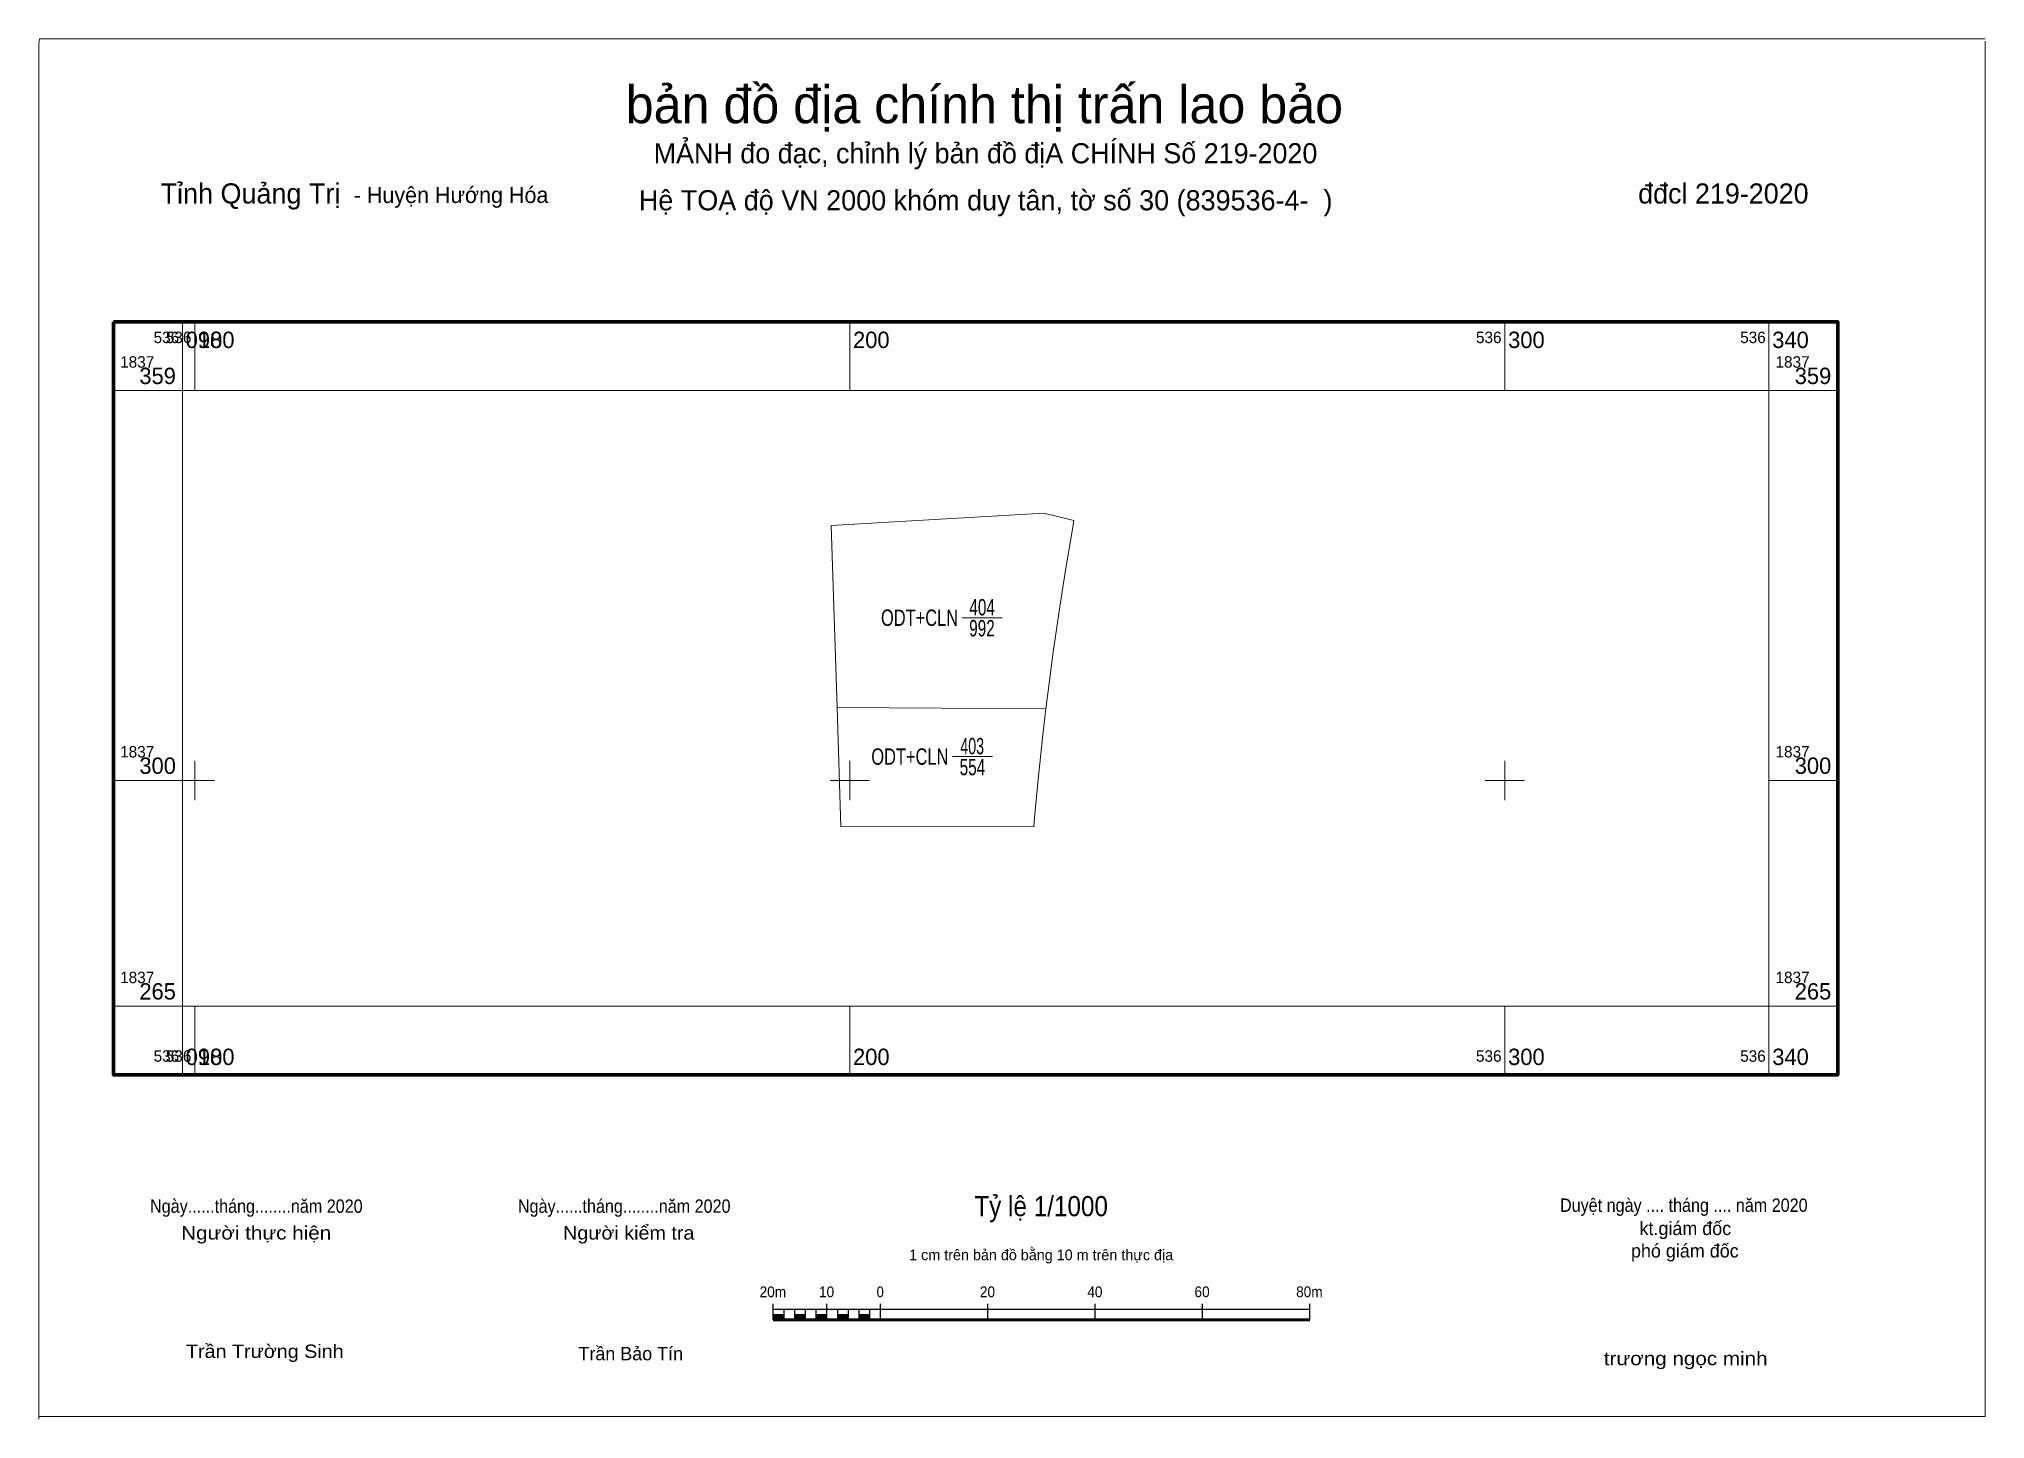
# Model space of a CAD drawing. Header units: metres. Extents: x 536076 to 536373, y 1837202 to 1837413.
import ezdxf
from ezdxf.enums import TextEntityAlignment as Align

# ---------------------------------------------------------------- set-up
doc = ezdxf.new("R2010")
doc.units = ezdxf.units.M
doc.header["$LTSCALE"] = 0.82
for name, color, linetype, lineweight in [('10', 7, 'Continuous', 13), ('13', 7, 'Continuous', 13), ('29', 7, 'Continuous', 25), ('63', 7, 'Continuous', 13)]:
    doc.layers.add(name, color=color, linetype=linetype, lineweight=lineweight)
doc.layers.add('2', color=7, linetype='Continuous')
doc.layers.add('4', color=7, linetype='Continuous')

msp = doc.modelspace()

# ---------------------------------------------------------------- hatches: boundary and pattern name
at = {"layer": '29'}
for points in [[(536188.33, 1837217.64), (536189.97, 1837217.64), (536189.97, 1837218.46), (536188.33, 1837218.46)], [(536191.61, 1837217.64), (536193.25, 1837217.64), (536193.25, 1837218.46), (536191.61, 1837218.46)], [(536194.89, 1837217.64), (536196.52, 1837217.64), (536196.52, 1837218.46), (536194.89, 1837218.46)], [(536198.16, 1837217.64), (536199.8, 1837217.64), (536199.8, 1837218.46), (536198.16, 1837218.46)], [(536201.44, 1837217.64), (536203.08, 1837217.64), (536203.08, 1837218.46), (536201.44, 1837218.46)]]:
    msp.add_hatch(color=256, dxfattribs=at).paths.add_polyline_path(points)

# ---------------------------------------------------------------- linework, layer by layer
at = {"layer": '10'}
msp.add_line((536198.07, 1837311.15), (536229.94, 1837310.94), dxfattribs=at)
msp.add_lwpolyline([(536234.22, 1837339.69), (536229.61, 1837340.78), (536197.17, 1837338.94), (536198.07, 1837311.15), (536198.66, 1837292.9), (536228.1, 1837292.97), (536228.22, 1837294.35), (536228.8, 1837300.67), (536229.47, 1837306.98), (536229.94, 1837310.94), (536230.21, 1837313.28), (536231.04, 1837319.57), (536231.94, 1837325.85), (536232.92, 1837332.11), (536233.99, 1837338.37)], close=True, dxfattribs=at)
at = {"layer": '13'}
for p, q in [((536217.17, 1837324.84), (536223.27, 1837324.84)), ((536215.69, 1837303.64), (536221.79, 1837303.64))]:
    msp.add_line(p, q, dxfattribs=at)
at = {"layer": '29', "lineweight": 13}
msp.add_line((536076.31, 1837413.2), (536373.31, 1837413.2), dxfattribs=at)
at = {"layer": '29'}
for p, q in [((536188.33, 1837217.64), (536188.33, 1837220.1)), ((536196.52, 1837217.64), (536196.52, 1837220.1)), ((536204.71, 1837217.64), (536204.71, 1837220.1)), ((536221.09, 1837217.64), (536221.09, 1837220.1)), ((536237.47, 1837217.64), (536237.47, 1837220.1)), ((536253.85, 1837217.64), (536253.85, 1837220.1)), ((536270.23, 1837217.64), (536270.23, 1837220.1)), ((536188.33, 1837219.28), (536270.23, 1837219.28)), ((536189.97, 1837217.64), (536189.97, 1837219.28)), ((536191.61, 1837217.64), (536191.61, 1837219.28)), ((536193.25, 1837217.64), (536193.25, 1837219.28)), ((536194.89, 1837217.64), (536194.89, 1837219.28)), ((536198.16, 1837217.64), (536198.16, 1837219.28)), ((536199.8, 1837217.64), (536199.8, 1837219.28)), ((536201.44, 1837217.64), (536201.44, 1837219.28)), ((536203.08, 1837217.64), (536203.08, 1837219.28))]:
    msp.add_line(p, q, dxfattribs=at)
at = {"layer": '29', "lineweight": 53}
msp.add_line((536188.33, 1837217.64), (536270.23, 1837217.64), dxfattribs=at)
at = {"layer": '29', "lineweight": 13}
for points in [[(536076.22, 1837202.5), (536076.22, 1837412.5), (536076.31, 1837413.2)], [(536373.31, 1837412.88), (536373.31, 1837202.88), (536076.31, 1837202.88)]]:
    msp.add_lwpolyline(points, dxfattribs=at)
for points in [[(536188.33, 1837217.64), (536189.97, 1837217.64), (536189.97, 1837218.46), (536188.33, 1837218.46)], [(536191.61, 1837217.64), (536193.25, 1837217.64), (536193.25, 1837218.46), (536191.61, 1837218.46)], [(536194.89, 1837217.64), (536196.52, 1837217.64), (536196.52, 1837218.46), (536194.89, 1837218.46)], [(536198.16, 1837217.64), (536199.8, 1837217.64), (536199.8, 1837218.46), (536198.16, 1837218.46)], [(536201.44, 1837217.64), (536203.08, 1837217.64), (536203.08, 1837218.46), (536201.44, 1837218.46)]]:
    msp.add_lwpolyline(points, close=True, dxfattribs=at)
at = {"layer": '63'}
for p, q in [((536098.12, 1837359.51), (536098.12, 1837370.01)), ((536100, 1837359.51), (536100, 1837370.01)), ((536200, 1837359.51), (536200, 1837370.01)), ((536300, 1837359.51), (536300, 1837370.01)), ((536340.32, 1837359.51), (536340.32, 1837370.01)), ((536098.12, 1837359.51), (536087.62, 1837359.51)), ((536340.32, 1837359.51), (536350.82, 1837359.51)), ((536100, 1837297), (536100, 1837303)), ((536200, 1837297), (536200, 1837303)), ((536300, 1837297), (536300, 1837303)), ((536098.12, 1837300), (536087.62, 1837300)), ((536097, 1837300), (536103, 1837300)), ((536197, 1837300), (536203, 1837300)), ((536297, 1837300), (536303, 1837300)), ((536340.32, 1837300), (536350.82, 1837300)), ((536098.12, 1837265.55), (536087.62, 1837265.55)), ((536098.12, 1837265.55), (536098.12, 1837255.05)), ((536100, 1837265.55), (536100, 1837255.05)), ((536200, 1837265.55), (536200, 1837255.05)), ((536300, 1837265.55), (536300, 1837255.05)), ((536340.32, 1837265.55), (536340.32, 1837255.05)), ((536340.32, 1837265.55), (536350.82, 1837265.55))]:
    msp.add_line(p, q, dxfattribs=at)
at = {"layer": '63', "lineweight": 70}
msp.add_lwpolyline([(536087.62, 1837370.01), (536350.82, 1837370.01), (536350.82, 1837255.05), (536087.62, 1837255.05)], close=True, dxfattribs=at)
at = {"layer": '63'}
msp.add_lwpolyline([(536098.12, 1837359.51), (536340.32, 1837359.51), (536340.32, 1837265.55), (536098.12, 1837265.55)], close=True, dxfattribs=at)

# ---------------------------------------------------------------- texts
at = {"layer": '13'}
for s, width, p in [('404', 0.7, (536220.205, 1837325.19)), ('403', 0.65, (536218.69, 1837303.99))]:
    msp.add_text(s, height=2.5, dxfattribs=dict(at, width=width)).set_placement(p, align=Align.CENTER)
at = {"layer": '2', "width": 0.75}
for p in [(536216.54, 1837323.59), (536215.06, 1837302.39)]:
    msp.add_text('ODT+CLN', height=2.5, dxfattribs=at).set_placement(p, align=Align.RIGHT)
at = {"layer": '29'}
for s, height, p in [('bản đồ địa chính thị trấn lao bảo', 5.731, (536220.55, 1837400.33)), ('MẢNH đo đạc, chỉnh lý bản đồ địA CHÍNH Số 219-2020', 3.07, (536220.72, 1837394.21)), ('Hệ TOẠ độ VN 2000 khóm duy tân, tờ số 30 (839536-4-  )', 3.078, (536220.745, 1837387.03)), ('kt.giám đốc', 2.047, (536327.555, 1837230.59)), ('1 cm trên bản đồ bằng 10 m trên thực địa', 1.638, (536229.22, 1837226.75)), ('phó giám đốc', 2.047, (536327.475, 1837227.17)), ('Trần Bảo Tín', 2.047, (536166.565, 1837211.47))]:
    msp.add_text(s, height=height, dxfattribs=at).set_placement(p, align=Align.CENTER)
for s, height, p in [('Tỉnh Quảng Trị ', 3.078, (536094.79, 1837388.07)), ('- Huyện Hướng Hóa', 2.456, (536124.27, 1837388.15))]:
    msp.add_text(s, height=height, dxfattribs=at).set_placement(p)
msp.add_text(' đđcl 219-2020', height=3.07, dxfattribs=at).set_placement((536346.37, 1837388.07), align=Align.RIGHT)
for s, height, width, p in [('Ngày......tháng........năm 2020', 2.047, 0.9, (536109.41, 1837233.99)), ('Ngày......tháng........năm 2020', 2.047, 0.9, (536165.57, 1837233.99)), ('Tỷ lệ 1/1000', 3.079, 0.9, (536229.215, 1837233.47)), ('Duyệt ngày .... tháng .... năm 2020', 2.047, 0.9, (536327.32, 1837234.13)), ('Người thực hiện', 2.047, 1.15, (536109.385, 1837229.91)), ('Người kiểm tra', 2.047, 1.1, (536166.255, 1837229.91)), ('20m', 1.638, 0.95, (536188.26, 1837221.11)), ('10', 1.638, 0.95, (536196.46, 1837221.11)), ('0', 1.638, 0.9, (536204.645, 1837221.11)), ('20', 1.638, 0.95, (536221.02, 1837221.11)), ('40', 1.638, 0.95, (536237.42, 1837221.11)), ('60', 1.638, 0.95, (536253.78, 1837221.11)), ('80m', 1.638, 0.95, (536270.16, 1837221.11)), ('Trần Trường Sinh', 2.047, 1.1, (536110.705, 1837211.83)), ('trương ngọc minh', 2.047, 1.15, (536327.61, 1837210.73))]:
    msp.add_text(s, height=height, dxfattribs=dict(at, width=width)).set_placement(p, align=Align.CENTER)
at = {"layer": '4', "width": 0.7}
for s, p in [('992', (536220.18, 1837321.99)), ('554', (536218.725, 1837300.79))]:
    msp.add_text(s, height=2.5, dxfattribs=at).set_placement(p, align=Align.CENTER)
at = {"layer": '63'}
for s, height, p in [('536', 1.75, (536097.63, 1837366.76)), ('536', 1.75, (536099.5, 1837366.76)), ('536', 1.75, (536299.5, 1837366.76)), ('536', 1.75, (536339.83, 1837366.76)), ('359', 2.5, (536097.13, 1837360.51)), ('359', 2.5, (536349.83, 1837360.51)), ('300', 2.5, (536097.13, 1837301)), ('300', 2.5, (536349.83, 1837301)), ('265', 2.5, (536097.13, 1837266.55)), ('265', 2.5, (536349.83, 1837266.55)), ('536', 1.75, (536097.63, 1837257.05)), ('536', 1.75, (536099.5, 1837257.05)), ('536', 1.75, (536299.5, 1837257.05)), ('536', 1.75, (536339.83, 1837257.05))]:
    msp.add_text(s, height=height, dxfattribs=at).set_placement(p, align=Align.RIGHT)
for s, height, p in [('098', 2.5, (536098.62, 1837366.01)), ('100', 2.5, (536100.5, 1837366.01)), ('200', 2.5, (536200.5, 1837366.01)), ('300', 2.5, (536300.5, 1837366.01)), ('340', 2.5, (536340.82, 1837366.01)), ('1837', 1.75, (536088.62, 1837363.01)), ('1837', 1.75, (536341.32, 1837363.01)), ('1837', 1.75, (536088.62, 1837303.5)), ('1837', 1.75, (536341.32, 1837303.5)), ('1837', 1.75, (536088.62, 1837269.05)), ('1837', 1.75, (536341.32, 1837269.05)), ('098', 2.5, (536098.62, 1837256.55)), ('100', 2.5, (536100.5, 1837256.55)), ('200', 2.5, (536200.5, 1837256.55)), ('300', 2.5, (536300.5, 1837256.55)), ('340', 2.5, (536340.82, 1837256.55))]:
    msp.add_text(s, height=height, dxfattribs=at).set_placement(p)

doc.saveas('drawing.dxf')
